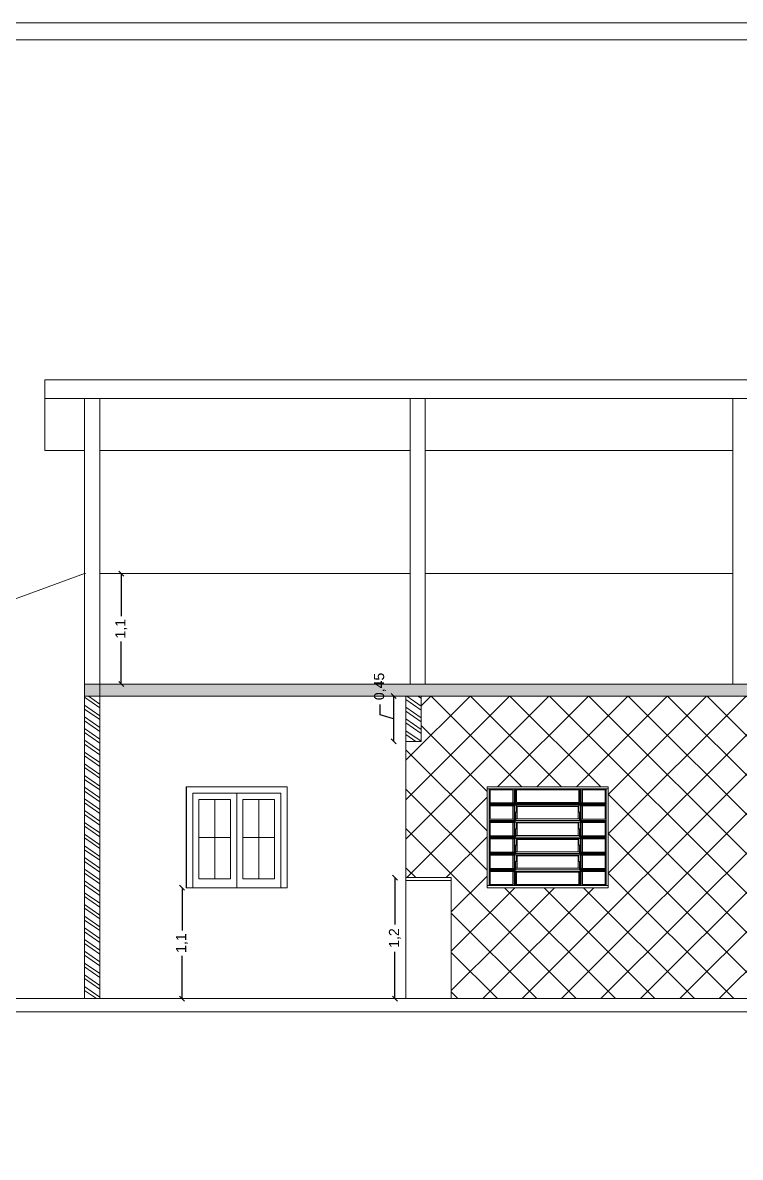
# Model space of a CAD drawing. Header units: metres. Extents: x 1628 to 1845, y 824 to 931.
# Drawn here: x 1651.1 to 1658.21, y 839.21 to 850.46 of the extents above; entities that cross this region are included whole.
import ezdxf

# ---------------------------------------------------------------- set-up
doc = ezdxf.new("R2010")
doc.units = ezdxf.units.M
doc.header["$LTSCALE"] = 0.15
doc.layers.get('0').update_dxf_attribs({"lineweight": 0, "plot": 0})
doc.layers.get('Defpoints').update_dxf_attribs({"lineweight": 0})
for name, color, linetype, lineweight in [('Alvenaria', 170, 'Continuous', 0), ('Alvenaria ext', 5, 'Continuous', 5), ('Alvenaria int', 150, 'Continuous', 5), ('Caixilho', 120, 'Continuous', 0), ('Cotas', 1, 'Continuous', 0), ('Texto', 7, 'Continuous', 0)]:
    doc.layers.add(name, color=color, linetype=linetype, lineweight=lineweight)
doc.styles.get("Standard").update_dxf_attribs({"font": 'arial.ttf'})
doc.dimstyles.new('Lunardi', dxfattribs={"dimtxt": 0.1, "dimasz": 0.05, "dimexe": 0, "dimexo": 0.05, "dimgap": 0.05, "dimtad": 0, "dimzin": 9, "dimtxsty": 'Standard', "dimblk": 'OBLIQUE', "dimcen": 0, "dimse1": 1, "dimse2": 1, "dimclrd": 1, "dimclre": 1, "dimclrt": 1, "dimadec": 0, "dimazin": 0, "dimtfac": 1, "dimtmove": 1, "dimatfit": 2, "dimldrblk": 'OBLIQUE', "dimfxl": 1, "dimarcsym": 0})

# ---------------------------------------------------------------- blocks, each defined once
blk = doc.blocks.new('JB100120')
for p, q in [((284.7999999999993, 747.846631880443), (284.8000000000002, 665.0000000000009)), ((915.2000000000007, 747.846631880443), (915.1999999999998, 665.0000000000009)), ((284.7999999999993, 584.846631880443), (284.8000000000002, 502.0000000000009)), ((915.2000000000007, 584.846631880443), (915.1999999999998, 502.0000000000009)), ((284.7999999999993, 421.8466318804431), (284.8000000000002, 339.0000000000009)), ((915.2000000000007, 421.8466318804431), (915.1999999999998, 339.0000000000009)), ((284.7999999999993, 258.8466318804431), (284.8000000000002, 176.0000000000009)), ((915.2000000000007, 258.8466318804431), (915.1999999999998, 176.0000000000009))]:
    blk.add_line(p, q)
for points in [[(0, 0), (1200, 0), (1200, 1000), (0, 1000)], [(278.5, 651.0000000000005), (921.5, 651.0000000000005), (921.5, 665.0000000000009), (278.5, 665.0000000000009)], [(278.5, 488.0000000000005), (921.5, 488.0000000000005), (921.5, 502.0000000000009), (278.5, 502.0000000000009)], [(278.5, 325.0000000000005), (921.5, 325.0000000000005), (921.5, 339.0000000000009), (278.5, 339.0000000000009)], [(278.5, 162.0000000000005), (921.5, 162.0000000000005), (921.5, 176.0000000000009), (278.5, 176.0000000000009)]]:
    blk.add_lwpolyline(points, close=True)
for points in [[(1200, 980), (0, 980)], [(19.99999999999818, 20), (19.99999999999818, 980)], [(29.99999999999818, 841), (29.99999999999818, 980)], [(254.9999999999982, 970), (29.99999999999818, 970)], [(254.9999999999982, 841), (254.9999999999982, 980)], [(269, 980), (269, 20)], [(275, 980), (275, 20)], [(281, 980), (281, 833.5), (919, 833.5), (919, 980)], [(291, 980), (291, 843.5), (909, 843.5), (909, 980)], [(291, 970), (909, 970)], [(925, 980), (925, 20)], [(931, 980), (931, 20)], [(945.0000000000018, 841), (945.0000000000018, 980)], [(945.0000000000018, 970), (1170.000000000002, 970)], [(1170.000000000002, 841), (1170.000000000002, 980)], [(1180.000000000002, 20), (1180.000000000002, 980)], [(19.99999999999818, 841), (269, 841)], [(19.99999999999818, 831), (269, 831)], [(19.99999999999818, 821), (269, 821)], [(19.99999999999818, 811), (269, 811)], [(29.99999999999818, 678), (29.99999999999818, 811)], [(254.9999999999982, 678), (254.9999999999982, 811)], [(925, 827.5), (275, 827.5)], [(925, 817.5), (275, 817.5)], [(275, 747.846631880443), (290.0999999999995, 747.846631880443), (290.0999999999995, 817.5)], [(902.5, 682.0000000000005), (902.5, 804.8000000000002), (297.5, 804.8000000000002), (297.5, 682.0000000000005)], [(925, 747.846631880443), (909.9000000000005, 747.846631880443), (909.9000000000005, 817.5)], [(1180.000000000002, 841), (931, 841)], [(1180.000000000002, 831), (931, 831)], [(1180.000000000002, 821), (931, 821)], [(1180.000000000002, 811), (931, 811)], [(945.0000000000018, 678), (945.0000000000018, 811)], [(1170.000000000002, 678), (1170.000000000002, 811)], [(19.99999999999818, 678), (269, 678)], [(278.5, 747.846631880443), (278.5, 665.0000000000009)], [(915.2000000000007, 682.0000000000005), (284.8000000000002, 682.0000000000005)], [(921.5, 747.846631880443), (921.5, 665.0000000000009)], [(1180.000000000002, 678), (931, 678)], [(19.99999999999818, 668), (269, 668)], [(19.99999999999818, 658), (269, 658)], [(19.99999999999818, 648), (269, 648)], [(29.99999999999818, 515), (29.99999999999818, 648)], [(254.9999999999982, 515), (254.9999999999982, 648)], [(278.5, 663), (275, 663)], [(275, 584.846631880443), (290.0999999999995, 584.846631880443), (290.0999999999995, 651.0000000000005)], [(278.5, 584.846631880443), (278.5, 502.0000000000009)], [(902.5, 519.0000000000005), (902.5, 641.8000000000002), (297.5, 641.8000000000002), (297.5, 519.0000000000005)], [(925, 584.846631880443), (909.9000000000005, 584.846631880443), (909.9000000000005, 651.0000000000005)], [(921.5, 663), (925, 663)], [(921.5, 584.846631880443), (921.5, 502.0000000000009)], [(1180.000000000002, 668), (931, 668)], [(1180.000000000002, 658), (931, 658)], [(1180.000000000002, 648), (931, 648)], [(945.0000000000018, 515), (945.0000000000018, 648)], [(1170.000000000002, 515), (1170.000000000002, 648)], [(19.99999999999818, 515), (269, 515)], [(19.99999999999818, 505), (269, 505)], [(19.99999999999818, 495), (269, 495)], [(19.99999999999818, 485), (269, 485)], [(29.99999999999818, 352), (29.99999999999818, 485)], [(254.9999999999982, 352), (254.9999999999982, 485)], [(278.5, 500), (275, 500)], [(275, 421.8466318804431), (290.0999999999995, 421.8466318804431), (290.0999999999995, 488.0000000000005)], [(915.2000000000007, 519.0000000000005), (284.8000000000002, 519.0000000000005)], [(902.5, 356.0000000000005), (902.5, 478.8000000000002), (297.5, 478.8000000000002), (297.5, 356.0000000000005)], [(925, 421.8466318804431), (909.9000000000005, 421.8466318804431), (909.9000000000005, 488.0000000000005)], [(921.5, 500), (925, 500)], [(1180.000000000002, 515), (931, 515)], [(1180.000000000002, 505), (931, 505)], [(1180.000000000002, 495), (931, 495)], [(1180.000000000002, 485), (931, 485)], [(945.0000000000018, 352), (945.0000000000018, 485)], [(1170.000000000002, 352), (1170.000000000002, 485)], [(19.99999999999818, 352), (269, 352)], [(19.99999999999818, 342), (269, 342)], [(278.5, 421.8466318804431), (278.5, 339.0000000000009)], [(915.2000000000007, 356.0000000000005), (284.8000000000002, 356.0000000000005)], [(921.5, 421.8466318804431), (921.5, 339.0000000000009)], [(1180.000000000002, 352), (931, 352)], [(1180.000000000002, 342), (931, 342)], [(19.99999999999818, 332), (269, 332)], [(19.99999999999818, 322), (269, 322)], [(29.99999999999818, 189), (29.99999999999818, 322)], [(254.9999999999982, 189), (254.9999999999982, 322)], [(278.5, 337), (275, 337)], [(275, 258.8466318804431), (290.0999999999995, 258.8466318804431), (290.0999999999995, 325.0000000000005)], [(278.5, 258.8466318804431), (278.5, 176.0000000000009)], [(902.5, 193.0000000000005), (902.5, 315.8000000000002), (297.5, 315.8000000000002), (297.5, 193.0000000000005)], [(925, 258.8466318804431), (909.9000000000005, 258.8466318804431), (909.9000000000005, 325.0000000000005)], [(921.5, 337), (925, 337)], [(921.5, 258.8466318804431), (921.5, 176.0000000000009)], [(1180.000000000002, 332), (931, 332)], [(1180.000000000002, 322), (931, 322)], [(945.0000000000018, 189), (945.0000000000018, 322)], [(1170.000000000002, 189), (1170.000000000002, 322)], [(19.99999999999818, 189), (269, 189)], [(19.99999999999818, 179), (269, 179)], [(19.99999999999818, 169), (269, 169)], [(19.99999999999818, 159), (269, 159)], [(29.99999999999818, 20), (29.99999999999818, 159)], [(254.9999999999982, 20), (254.9999999999982, 159)], [(278.5, 171.5000000000005), (275, 171.5000000000005)], [(281, 20), (281, 162)], [(915.2000000000007, 193.0000000000005), (284.8000000000002, 193.0000000000005)], [(291, 20), (291, 155.5000000000005), (909, 155.5000000000005), (909, 20)], [(919, 162), (919, 20)], [(925, 171.5), (921.5, 171.5)], [(1180.000000000002, 189), (931, 189)], [(1180.000000000002, 179), (931, 179)], [(1180.000000000002, 169), (931, 169)], [(1180.000000000002, 159), (931, 159)], [(945.0000000000018, 20), (945.0000000000018, 159)], [(1170.000000000002, 20), (1170.000000000002, 159)], [(0, 20), (1200, 20)], [(254.9999999999982, 30), (29.99999999999818, 30)], [(291, 30), (909, 30)], [(945.0000000000018, 30), (1170.000000000002, 30)]]:
    blk.add_lwpolyline(points)
blk = doc.blocks.new('_Oblique')
at = {"color": 0, "linetype": 'ByBlock', "lineweight": -2}
blk.add_line((-0.5, -0.5), (0.5, 0.5), dxfattribs=at)
blk = doc.blocks.new('*D58')
at = {"layer": 'Cotas', "color": 1, "lineweight": -2, "ltscale": 10}
for p, q in [((1654.776924962693, 843.7830054189586), (1654.776924962693, 843.3338062215537)), ((1654.64182946474, 843.5989344696421), (1654.64182946474, 843.6989344696422)), ((1654.776924962693, 843.5584058202561), (1654.64182946474, 843.5989344696421))]:
    blk.add_line(p, q, dxfattribs=at)
at = {"layer": 'Defpoints', "color": 0, "ltscale": 10}
for p in [(1654.898662994962, 843.7830054189586), (1654.776924962693, 843.3338062215537), (1654.898662994962, 843.3338062215537)]:
    blk.add_point(p, dxfattribs=at)
at = {"layer": 'Cotas', "color": 1, "lineweight": -2, "ltscale": 10, "xscale": 0.05, "yscale": 0.05, "zscale": 0.05}
for p, rotation in [((1654.776924962693, 843.7830054189586), 90), ((1654.776924962693, 843.3338062215537), 270)]:
    blk.add_blockref('_Oblique', p, dxfattribs=dict(at, rotation=rotation))
at = {"layer": 'Cotas', "color": 1, "ltscale": 10, "insert": (1654.641829464739, 843.8791868570912), "char_height": 0.1, "attachment_point": 5, "rotation": 90}
blk.add_mtext('0,45', dxfattribs=at)
blk = doc.blocks.new('*D59')
at = {"layer": 'Cotas', "color": 1, "lineweight": -2, "ltscale": 10}
for p, q in [((1654.789362702824, 841.9830054189592), (1654.789362702824, 841.5188171515649)), ((1654.789362702824, 840.7830054189593), (1654.789362702824, 841.2471936863535))]:
    blk.add_line(p, q, dxfattribs=at)
at = {"layer": 'Defpoints', "color": 0, "ltscale": 10}
for p in [(1654.898662994962, 841.9830054189592), (1654.789362702824, 840.7830054189593), (1654.898662994963, 840.7830054189593)]:
    blk.add_point(p, dxfattribs=at)
at = {"layer": 'Cotas', "color": 1, "lineweight": -2, "ltscale": 10, "xscale": 0.05, "yscale": 0.05, "zscale": 0.05}
for p, rotation in [((1654.789362702824, 841.9830054189592), 90), ((1654.789362702824, 840.7830054189593), 270)]:
    blk.add_blockref('_Oblique', p, dxfattribs=dict(at, rotation=rotation))
at = {"layer": 'Cotas', "color": 1, "ltscale": 10, "insert": (1654.789362702824, 841.3830054189594), "char_height": 0.1, "attachment_point": 5, "rotation": 90}
blk.add_mtext('1,2', dxfattribs=at)
blk = doc.blocks.new('*D60')
at = {"layer": 'Cotas', "color": 1, "lineweight": -2, "ltscale": 10}
for p, q in [((1652.679598281091, 841.8830054189584), (1652.679598281091, 841.4596766331471)), ((1652.679598281091, 840.7830054189593), (1652.679598281091, 841.2063342047705))]:
    blk.add_line(p, q, dxfattribs=at)
at = {"layer": 'Defpoints', "color": 0, "ltscale": 10}
for p in [(1652.719713642081, 841.8830054189584), (1652.679598281091, 840.7830054189593), (1653.658719559447, 840.7830054189593)]:
    blk.add_point(p, dxfattribs=at)
at = {"layer": 'Cotas', "color": 1, "lineweight": -2, "ltscale": 10, "xscale": 0.05, "yscale": 0.05, "zscale": 0.05}
for p, rotation in [((1652.679598281091, 841.8830054189584), 90), ((1652.679598281091, 840.7830054189593), 270)]:
    blk.add_blockref('_Oblique', p, dxfattribs=dict(at, rotation=rotation))
at = {"layer": 'Cotas', "color": 1, "ltscale": 10, "insert": (1652.679598281091, 841.333005418959), "char_height": 0.1, "attachment_point": 5, "rotation": 90}
blk.add_mtext('1,1', dxfattribs=at)
blk = doc.blocks.new('*D62')
at = {"layer": 'Cotas', "color": 1, "lineweight": -2, "ltscale": 10}
for p, q in [((1652.077153687442, 844.9988357690413), (1652.077153687442, 844.5775918081882)), ((1652.077153687442, 843.9030054189585), (1652.077153687442, 844.3242493798117))]:
    blk.add_line(p, q, dxfattribs=at)
at = {"layer": 'Defpoints', "color": 0, "ltscale": 10}
for p in [(1651.863799073571, 844.9988357690413), (1651.863799073571, 843.9030054189585), (1652.077153687442, 843.9030054189585)]:
    blk.add_point(p, dxfattribs=at)
at = {"layer": 'Cotas', "color": 1, "lineweight": -2, "ltscale": 10, "xscale": 0.05, "yscale": 0.05, "zscale": 0.05}
for p, rotation in [((1652.077153687442, 844.9988357690413), 90), ((1652.077153687442, 843.9030054189585), 270)]:
    blk.add_blockref('_Oblique', p, dxfattribs=dict(at, rotation=rotation))
at = {"layer": 'Cotas', "color": 1, "ltscale": 10, "insert": (1652.077153687442, 844.4509205940002), "char_height": 0.1, "attachment_point": 5, "rotation": 90}
blk.add_mtext('1,1', dxfattribs=at)

msp = doc.modelspace()

# ---------------------------------------------------------------- hatches: boundary and pattern name
at = {"layer": 'Alvenaria', "ltscale": 10}
h = msp.add_hatch(dxfattribs=at)
h.set_pattern_fill('ANSI32', scale=0.01, angle=100)
h.set_pattern_definition([(145, (7.732671308990803, 172.5780705817294), (-0.05463315556243715, -0.07802423221852647), []), (145, (7.724874280070935, 172.6222897300897), (-0.05463315556243715, -0.07802423221852647), [])])
edge = h.paths.add_edge_path()
edge.add_line((1648.475913443622, 843.81673604677), (1648.325913443622, 843.761973470481))
edge.add_line((1648.325913443622, 843.761973470481), (1648.325913443622, 840.7535699790924))
edge.add_arc((1648.275242780319, 840.6840513903622), 0.08602528871556003, 0, 53.91246542116119, ccw=False)
edge.add_arc((1648.275242780319, 840.6840513903619), 0.08602528871574577, -21.155081818157385, 2.2720314518664964e-10, ccw=False)
edge.add_line((1648.355470568262, 840.6530054189592), (1648.475913443622, 840.6530054189592))
edge.add_line((1648.475913443622, 840.6530054189592), (1648.475913443622, 843.81673604677))
edge = h.paths.add_edge_path()
edge.add_line((1649.713799073572, 844.2686680884177), (1649.56379907357, 844.2139055121282))
edge.add_line((1649.56379907357, 844.2139055121282), (1649.56379907357, 840.8690158118087))
edge.add_arc((1649.565399892256, 840.7830054189592), 0.086025288715537, 0, 91.06626144663551, ccw=False)
edge.add_line((1649.651425180971, 840.7830054189592), (1649.713799073572, 840.7830054189592))
edge.add_line((1649.713799073572, 840.7830054189592), (1649.713799073572, 844.2686680884177))
h.paths.add_polyline_path([(1651.863799073571, 843.7830054189585), (1651.71379907357, 843.7830054189585), (1651.71379907357, 840.7830054189592), (1651.863799073571, 840.7830054189592)])
h.paths.add_polyline_path([(1655.048662994963, 843.7830054189586), (1654.898662994962, 843.7830054189586), (1654.898662994962, 843.3338062215537), (1655.048662994963, 843.3338062215537)])
edge = h.paths.add_edge_path()
edge.add_line((1658.991525675274, 843.7830054189587), (1658.841525675272, 843.7830054189587))
edge.add_line((1658.841525675272, 843.7830054189587), (1658.841525675272, 840.8690307076748))
edge.add_arc((1658.841525675273, 840.7830054189592), 0.08602528871563209, 0, 90.00000000030292, ccw=False)
edge.add_line((1658.927550963988, 840.7830054189592), (1658.991525675275, 840.7830054189592))
edge.add_line((1658.991525675275, 840.7830054189592), (1658.991525675274, 843.7830054189587))
edge = h.paths.add_edge_path()
edge.add_line((1661.063799073571, 843.7830054189587), (1660.91379907357, 843.7830054189587))
edge.add_line((1660.91379907357, 843.7830054189587), (1660.91379907357, 840.8590307076746))
edge.add_arc((1660.913799073571, 840.773005418959), 0.08602528871563209, 0, 90.00000000030292, ccw=False)
edge.add_line((1660.999824362286, 840.773005418959), (1661.063799073571, 840.773005418959))
edge.add_line((1661.063799073571, 840.773005418959), (1661.063799073571, 843.7830054189587))
edge = h.paths.add_edge_path()
edge.add_arc((1663.06379907357, 843.7830054189587), 0.0860252887155184, 179.9999999999243, 270.00000000030286, ccw=False)
edge.add_line((1662.977773784854, 843.7830054189589), (1662.91379907357, 843.7830054189589))
edge.add_line((1662.91379907357, 843.7830054189589), (1662.91379907357, 840.8100766790778))
edge.add_arc((1662.913799073568, 840.7240513903623), 0.0860252887155184, -7.571543392259628e-11, 89.99999999909141, ccw=False)
edge.add_line((1662.999824362284, 840.7240513903622), (1663.06379907357, 840.7240513903622))
edge.add_line((1663.06379907357, 840.7240513903622), (1663.06379907357, 843.6969801302432))
edge = h.paths.add_edge_path()
edge.add_line((1661.065551983085, 846.9210275554101), (1660.915551957785, 846.9210275554101))
edge.add_line((1660.915551957785, 846.9210275554101), (1660.91379907357, 843.9030054189587))
edge.add_line((1660.91379907357, 843.9030054189587), (1660.977773810154, 843.9030054189587))
edge.add_arc((1661.063799098869, 843.9030054189589), 0.0860252887155184, 90, 180.0000000000757, ccw=False)
edge.add_line((1661.063799098869, 843.9890307076744), (1661.063799098869, 844.0448819596982))
edge.add_line((1661.063799098869, 844.0448819596982), (1661.065551983085, 846.9210275554101))
h.paths.add_polyline_path([(1663.06379907357, 846.9210275554101), (1662.91379907357, 846.9210275554101), (1662.91379907357, 843.9030054189587), (1663.06379907357, 843.9030054189587)])
h.paths.add_polyline_path([(1664.21379907357, 842.5840513903618), (1664.063799079161, 842.5840513903618), (1664.063799079161, 841.5530054189587), (1664.063799085373, 840.6840513903609), (1664.213799073569, 840.6840513903608)])
h = msp.add_hatch(dxfattribs=at)
h.set_pattern_fill('ANSI36', scale=0.01)
h.set_pattern_definition([(45, (7.732671308990803, 172.5780705817294), (0.01683798022700467, 0.06173926083235044), [0.079375, -0.015875, 0, -0.015875])])
h.paths.add_polyline_path([(1651.863799073571, 843.9030054189585), (1651.71379907357, 843.9030054189585), (1651.71379907357, 843.7830054189585), (1651.863799073571, 843.7830054189585)])
h.paths.add_polyline_path([(1663.06379907357, 843.9030054189587), (1661.149824387585, 843.9030054189587, -0.4142135623729653), (1661.063799098869, 843.8169801302431), (1661.063799098869, 843.7830054189587), (1662.977773784854, 843.7830054189589, -0.4142135623731046), (1663.06379907357, 843.8690307076745)])
h.paths.add_polyline_path([(1660.977773810154, 843.9030054189587), (1651.863799073571, 843.9030054189585), (1651.863799073571, 843.7830054189585), (1661.063799098869, 843.7830054189587), (1661.063799098869, 843.8169801302431, -0.4142135623729565)])
h = msp.add_hatch(dxfattribs=at)
h.set_pattern_fill('ANSI37', scale=0.087)
h.set_pattern_definition([(45, (0, 0), (-0.195320570633254, 0.1953205706332541), []), (135, (0, 0), (-0.1953205706332541, -0.195320570633254), [])])
h.paths.add_polyline_path([(1658.841525675272, 843.7830054189587), (1655.048662994963, 843.7830054189586), (1655.048662994963, 843.3338062215537), (1654.898662994962, 843.3338062215537), (1654.898662994962, 842.8830054189592), (1654.898662994963, 841.9830054189592), (1655.348662994963, 841.9830054189592), (1655.348662994963, 840.7830054189593), (1658.755500386557, 840.7830054189593, -0.4142135623711595), (1658.841525675272, 840.8690307076748)])
h.paths.add_polyline_path([(1656.90350550356, 841.8830054189585), (1655.703505503588, 841.8830054189585), (1655.703505503588, 842.8830054189349), (1656.90350550356, 842.8830054189349)], flags=16)
h.paths.add_polyline_path([(1656.88350550356, 841.9030054189581), (1655.723505503588, 841.9030054189581), (1655.723505503588, 842.8630054189354), (1656.88350550356, 842.8630054189354)], flags=0)
h.paths.add_polyline_path([(1655.984505503582, 842.8630054189354), (1655.978505503582, 842.8630054189354), (1655.978505503582, 842.7165054189388), (1655.984505503582, 842.7165054189388)], flags=0)
h.paths.add_polyline_path([(1656.634505503566, 842.5310054189432), (1656.873505503561, 842.5310054189432), (1656.873505503561, 842.3980054189464), (1656.634505503566, 842.3980054189464), (1656.634505503566, 842.3680054189471), (1656.873505503561, 842.3680054189471), (1656.873505503561, 842.2350054189502), (1656.634505503566, 842.2350054189502), (1656.634505503566, 842.2050054189509), (1656.873505503561, 842.2050054189509), (1656.873505503561, 842.0720054189541), (1656.634505503566, 842.0720054189541), (1656.634505503566, 842.0420054189548), (1656.873505503561, 842.0420054189548), (1656.873505503561, 841.9130054189578), (1656.648505503566, 841.9130054189578), (1656.648505503566, 842.0420054189548), (1656.628505503566, 842.0420054189548), (1656.628505503566, 841.9030054189581), (1656.622505503567, 841.9030054189581), (1656.622505503567, 842.0450054189547), (1655.982005503582, 842.0450054189547), (1655.982005503582, 842.0545054189545), (1655.972505503582, 842.0545054189545), (1655.972505503582, 842.0420054189548), (1655.958505503582, 842.0420054189548), (1655.958505503582, 841.9130054189578), (1655.733505503588, 841.9130054189578), (1655.733505503588, 842.0420054189548), (1655.972505503582, 842.0420054189548), (1655.972505503582, 842.0720054189541), (1655.733505503588, 842.0720054189541), (1655.733505503588, 842.2050054189509), (1655.972505503582, 842.2050054189509), (1655.972505503582, 842.2350054189502), (1655.733505503588, 842.2350054189502), (1655.733505503588, 842.3680054189471), (1655.972505503582, 842.3680054189471), (1655.972505503582, 842.3980054189464), (1655.733505503588, 842.3980054189464), (1655.733505503588, 842.5310054189432), (1655.972505503582, 842.5310054189432), (1655.972505503582, 842.5610054189425), (1655.733505503588, 842.5610054189425), (1655.733505503588, 842.6940054189394), (1655.972505503582, 842.6940054189394), (1655.972505503582, 842.7240054189386), (1655.733505503588, 842.7240054189386), (1655.733505503588, 842.8530054189356), (1655.958505503582, 842.8530054189356), (1655.958505503582, 842.7240054189386), (1655.972505503582, 842.7240054189386), (1655.972505503582, 842.710505418939), (1656.628505503566, 842.710505418939), (1656.628505503566, 842.8630054189354), (1656.634505503566, 842.8630054189354), (1656.634505503566, 842.7240054189386), (1656.648505503566, 842.7240054189386), (1656.648505503566, 842.8530054189356), (1656.873505503561, 842.8530054189356), (1656.873505503561, 842.7240054189386), (1656.634505503566, 842.7240054189386), (1656.634505503566, 842.6940054189394), (1656.873505503561, 842.6940054189394), (1656.873505503561, 842.5610054189425), (1656.634505503566, 842.5610054189425)], flags=0)
h.paths.add_polyline_path([(1656.625005503567, 842.076005418954), (1656.618705503567, 842.076005418954), (1656.618705503567, 842.0545054189545), (1656.625005503567, 842.0545054189545)], flags=0)
h.paths.add_polyline_path([(1656.625005503567, 842.5340054189431), (1656.613405503567, 842.5340054189431), (1656.613405503567, 842.4678520508252), (1656.618705503567, 842.4678520508252), (1656.625005503567, 842.4678520508252), (1656.625005503567, 842.3850054189467), (1656.625005503567, 842.371005418947), (1656.613405503567, 842.371005418947), (1656.613405503567, 842.304852050829), (1656.618705503567, 842.304852050829), (1656.625005503567, 842.304852050829), (1656.625005503567, 842.2220054189505), (1656.625005503567, 842.2080054189508), (1655.982005503582, 842.2080054189508), (1655.982005503582, 842.2220054189505), (1655.982005503582, 842.304852050829), (1655.993605503581, 842.304852050829), (1655.993605503581, 842.371005418947), (1655.982005503582, 842.371005418947), (1655.982005503582, 842.3850054189467), (1655.982005503582, 842.4678520508252), (1655.993605503581, 842.4678520508252), (1655.993605503581, 842.5340054189431), (1655.982005503582, 842.5340054189431), (1655.982005503582, 842.5480054189428), (1655.982005503582, 842.6308520508213), (1655.993605503581, 842.6308520508213), (1655.993605503581, 842.7005054189392), (1656.613405503567, 842.7005054189392), (1656.613405503567, 842.6308520508213), (1656.618705503567, 842.6308520508213), (1656.625005503567, 842.6308520508213), (1656.625005503567, 842.5480054189428)], flags=0)
h.paths.add_polyline_path([(1656.001005503581, 842.5650054189424), (1656.001005503581, 842.6878054189395), (1656.606005503567, 842.6878054189395), (1656.606005503567, 842.5650054189424)], flags=0)
h.paths.add_polyline_path([(1656.001005503581, 842.4020054189463), (1656.001005503581, 842.5248054189434), (1656.606005503567, 842.5248054189434), (1656.606005503567, 842.4020054189463)], flags=0)
h.paths.add_polyline_path([(1656.612505503567, 842.7265054189386), (1655.994505503581, 842.7265054189386), (1655.994505503581, 842.8530054189356), (1656.612505503567, 842.8530054189356)], flags=0)
h.paths.add_polyline_path([(1656.606005503567, 842.3618054189473), (1656.606005503567, 842.2390054189501), (1656.001005503581, 842.2390054189501), (1656.001005503581, 842.3618054189473)], flags=0)
h.paths.add_polyline_path([(1656.612505503567, 842.0385054189549), (1656.612505503567, 841.9130054189578), (1655.994505503581, 841.9130054189578), (1655.994505503581, 842.0385054189549)], flags=0)
h.paths.add_polyline_path([(1658.41965583877, 840.7831965862711), (1658.740543820487, 840.7831965862683), (1658.740543820488, 840.9265720674612), (1658.419655838771, 840.9265720674637)], flags=24)

# ---------------------------------------------------------------- linework, layer by layer
at = {"layer": 'Alvenaria'}
msp.add_line((1651.318467816622, 846.7353821816064), (1660.915551957785, 846.7353821816065), dxfattribs=at)
at = {"layer": 'Alvenaria', "color": 5, "lineweight": 0, "ltscale": 10}
for p, q in [((1651.863799073571, 843.7830054189585), (1651.71379907357, 843.7830054189585)), ((1655.048662994963, 843.7830054189586), (1654.898662994962, 843.7830054189586)), ((1654.898662994962, 843.7830054189586), (1654.898662994962, 842.8830054189592)), ((1655.048662994963, 843.3338062215537), (1655.048662994963, 843.7830054189586)), ((1654.898662994962, 843.3338062215537), (1655.048662994963, 843.3338062215537)), ((1651.71379907357, 840.7830054189592), (1651.863799073571, 840.7830054189592))]:
    msp.add_line(p, q, dxfattribs=at)
at = {"layer": 'Alvenaria', "color": 150, "lineweight": 0, "ltscale": 10}
for p, q in [((1651.71379907357, 843.7830054189585), (1651.71379907357, 840.7830054189592)), ((1651.863799073571, 840.7830054189592), (1651.863799073571, 843.7830054189585))]:
    msp.add_line(p, q, dxfattribs=at)
at = {"layer": 'Alvenaria', "ltscale": 10}
msp.add_line((1654.898662994962, 842.8830054189592), (1654.898662994963, 841.9830054189594), dxfattribs=at)
at = {"layer": 'Alvenaria ext'}
for p, q in [((1660.915552817398, 846.9225075911542), (1651.318467816622, 846.92102755541)), ((1651.318467816622, 846.92102755541), (1651.318467816622, 846.2210275550012)), ((1651.713799073574, 843.7830054189578), (1651.713799137189, 846.7353821816057)), ((1651.713799073571, 846.2210275550012), (1651.318467816622, 846.2210275550012)), ((1654.93914351501, 846.2210275550011), (1651.863799073571, 846.2210275550012)), ((1658.138171861695, 846.2210275550011), (1655.08914351501, 846.2210275550011)), ((1651.713799073574, 844.9988357722716), (1647.976688561887, 843.6344771089608)), ((1651.720731999353, 844.9988357721222), (1651.713799073574, 844.9988357722716)), ((1654.93914351501, 844.9988357028003), (1651.863799073571, 844.9988357690413)), ((1658.138171861695, 844.9988356338953), (1655.08914351501, 844.9988356995694)), ((1651.713799073571, 843.9030054189585), (1663.06379907357, 843.9030054189587)), ((1651.713799073571, 843.7830054189585), (1663.06379907357, 843.7830054189589)), ((1654.898662994962, 843.3338062215537), (1655.048662994963, 843.3338062215537)), ((1655.70350550356, 842.8830054189586), (1656.90350550356, 842.8830054189586)), ((1654.898662994962, 841.9830054189592), (1655.348662994963, 841.9830054189592)), ((1654.898662994962, 841.9530054189593), (1655.348662994963, 841.9530054189593)), ((1655.70350550356, 841.8830054189585), (1656.90350550356, 841.8830054189585)), ((1648.475913443622, 840.7830054189593), (1658.841525675272, 840.7830054189593)), ((1644.184817821242, 840.6530054189592), (1664.213799073569, 840.6530054189592))]:
    msp.add_line(p, q, dxfattribs=at)
at = {"layer": 'Alvenaria ext', "ltscale": 10}
for p, q in [((1654.898662994962, 843.7830054189586), (1654.898662994962, 842.8830054189592)), ((1654.898662994963, 841.9830054189594), (1654.898662994963, 840.7830054189592)), ((1655.348662994963, 841.9830054189592), (1655.348662994963, 840.7830054189592))]:
    msp.add_line(p, q, dxfattribs=at)
at = {"layer": 'Alvenaria ext'}
for points in [[(1651.863799073571, 846.7353821816064), (1651.863799073571, 843.9030054189587)], [(1654.93914351501, 843.9030054189587), (1654.93914351501, 846.7353821816064)], [(1655.08914351501, 846.7353821816064), (1655.08914351501, 843.9030054189587)], [(1658.138171861695, 843.9030054189587), (1658.138171861695, 846.7353821816065)], [(1655.70350550356, 841.8830054189584), (1655.70350550356, 842.8830054189586)], [(1656.90350550356, 842.8830054189586), (1656.90350550356, 841.8830054189585)]]:
    msp.add_lwpolyline(points, dxfattribs=at)
at = {"layer": 'Alvenaria int'}
for p, q in [((1651.71379907357, 843.9030054189585), (1651.71379907357, 840.7830054189592)), ((1651.863799073571, 843.9030054189585), (1651.863799073571, 840.7830054189592))]:
    msp.add_line(p, q, dxfattribs=at)
at = {"layer": 'Caixilho'}
for p, q in [((1652.719713642081, 842.8830054189585), (1653.719713642081, 842.8830054189585)), ((1652.722741560451, 841.8830054306129), (1652.722741560451, 842.883005431366)), ((1652.785052329083, 842.8206946627336), (1653.657403089934, 842.8206946627336)), ((1652.785052329083, 841.8830054306129), (1652.785052329083, 842.8206946627336)), ((1652.847363097714, 842.7583838941017), (1652.847363097714, 841.9702405066982)), ((1653.158916940875, 842.7583838941017), (1652.847363097714, 842.7583838941017)), ((1653.003140019295, 842.7583838941017), (1653.003140019295, 841.9702405066982)), ((1653.158916940875, 841.9702405066982), (1653.158916940875, 842.7583838941017)), ((1653.221227709508, 842.8206946627336), (1653.221227709508, 841.8830054306129)), ((1653.28353847814, 842.7583838941017), (1653.595092321301, 842.7583838941017)), ((1653.28353847814, 841.9702405066982), (1653.28353847814, 842.7583838941017)), ((1653.439315399721, 842.7583838941017), (1653.439315399721, 841.9702405066982)), ((1653.595092321301, 842.7583838941017), (1653.595092321301, 841.9702405066982)), ((1653.657403089934, 842.8206946627336), (1653.657403089934, 841.8830054306129)), ((1653.158916940875, 842.3803651731805), (1652.847363097714, 842.3803651731805)), ((1653.595092321301, 842.3803651731805), (1653.28353847814, 842.3803651731805)), ((1652.847363097714, 841.9702405066982), (1653.158916940875, 841.9702405066982)), ((1653.595092321301, 841.9702405066982), (1653.28353847814, 841.9702405066982)), ((1652.719713642081, 841.8830054189584), (1653.719713642081, 841.8830054189584))]:
    msp.add_line(p, q, dxfattribs=at)
for points in [[(1652.719713642081, 841.8830054189584), (1652.719713642081, 842.8830054189585)], [(1653.719713642081, 842.8830054189586), (1653.719713642081, 841.8830054189584)]]:
    msp.add_lwpolyline(points, dxfattribs=at)
at = {"layer": 'Texto', "ltscale": 10}
for points in [[(1628.944800753065, 850.4631474371658), (1664.894588210195, 850.4631474371658), (1664.894588210195, 825.0415120172235), (1628.944800753065, 825.0415120172235)], [(1629.115990216794, 850.2919579734365), (1664.723398746465, 850.2919579734365), (1664.723398746465, 825.2127014809528), (1629.115990216794, 825.2127014809528)]]:
    msp.add_lwpolyline(points, close=True, dxfattribs=at)

# ---------------------------------------------------------------- block references
at = {"layer": 'Caixilho', "xscale": -0.0009999999999763531, "yscale": 0.0009999999999763531, "zscale": 0.0009999999999763531}
msp.add_blockref('JB100120', (1656.90350550356, 841.8830054189585), dxfattribs=at)

# ---------------------------------------------------------------- dimensions: what is measured, and where the dimension line sits
at = {"layer": 'Cotas', "ltscale": 10}
for base, p1, p2, picture, middle in [((1652.077153687442, 843.9030054189585), (1651.863799073571, 844.9988357690413), (1651.863799073571, 843.9030054189585), '*D62', (1652.077153687442, 844.4509205940002)), ((1652.679598281091, 840.7830054189593), (1652.719713642081, 841.8830054189584), (1653.658719559447, 840.7830054189593), '*D60', (1652.679598281091, 841.333005418959))]:
    dim = msp.add_linear_dim(base=base, p1=p1, p2=p2, angle=90, dimstyle='Lunardi', dxfattribs=at)
    dim.commit()
    dim.dimension.update_dxf_attribs({"geometry": picture, "text_midpoint": middle})
for p1, p2, distance, picture, middle in [((1654.898662994962, 843.7830054189586), (1654.898662994962, 843.3338062215537), -0.12173803226892232, '*D58', (1654.641829464739, 843.7489344696423)), ((1654.898662994962, 841.9830054189592), (1654.898662994963, 840.7830054189593), -0.10930029213886883, '*D59', (1654.789362702824, 841.3830054189594))]:
    dim = msp.add_aligned_dim(p1=p1, p2=p2, distance=distance, dimstyle='Lunardi', dxfattribs=at)
    dim.commit()
    dim.dimension.update_dxf_attribs({"geometry": picture, "text_midpoint": middle})

doc.saveas('drawing.dxf')
